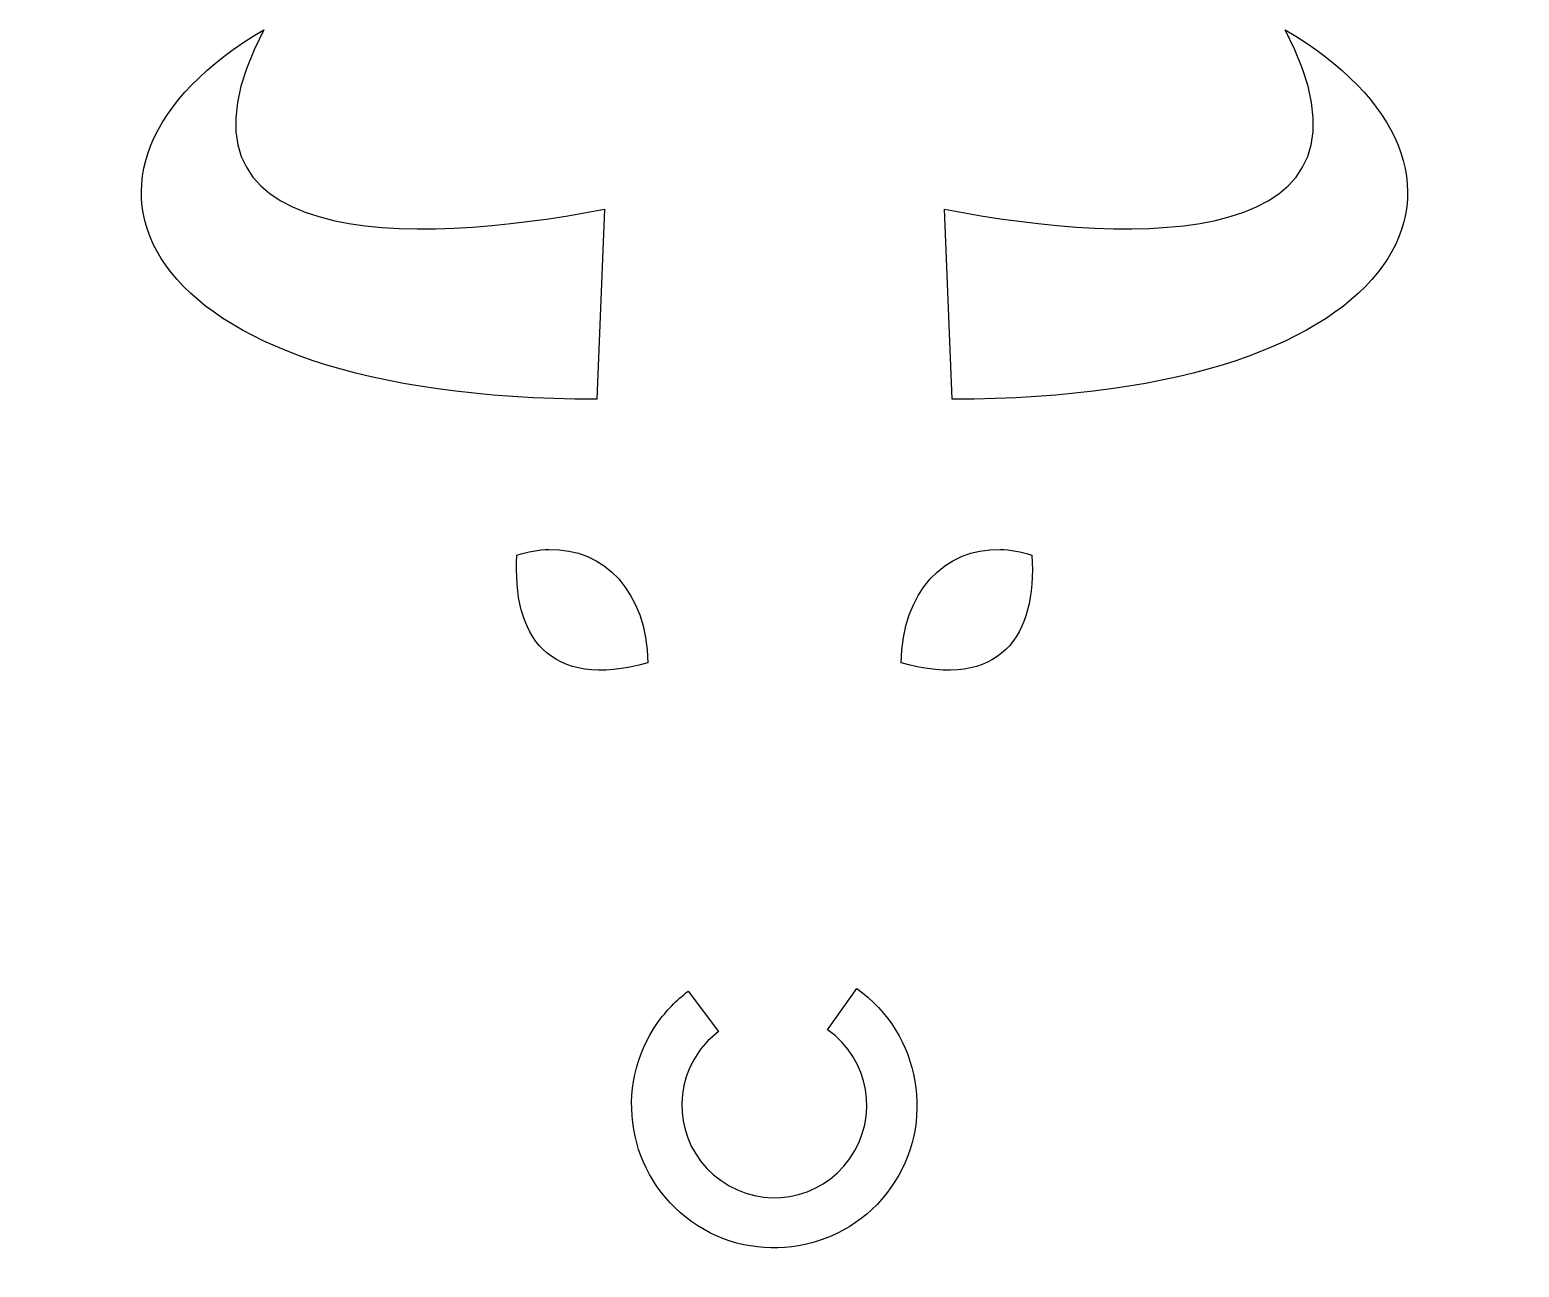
# Model space of a CAD drawing. Header units: centimetres. Extents: x -11.6 to 11.7, y -9.7 to 9.6.
import ezdxf

# ---------------------------------------------------------------- set-up
doc = ezdxf.new("R2010")
doc.units = ezdxf.units.CM
doc.header["$MEASUREMENT"] = 0
doc.layers.add('Layer 1', color=7, linetype='Continuous')

msp = doc.modelspace()

# ---------------------------------------------------------------- linework, layer by layer
at = {"layer": 'Layer 1'}
for points, knots in [([(-7.90245, 9.60662), (-11.56124, 7.46997), (-10.05415, 3.8345), (-2.70103, 3.8345), (-2.70103, 3.8345), (-2.70103, 3.8345), (-2.58148, 6.80452), (-2.58148, 6.80452), (-2.58148, 6.80452), (-5.57836, 6.21417), (-9.71229, 6.14796), (-7.9024, 9.60658), (-7.9024, 9.60658), (-7.9024, 9.60658), (-7.90245, 9.60662), (-7.90245, 9.60662)], [0, 0, 0, 0, 0.2, 0.2, 0.2, 0.2, 0.4, 0.4, 0.4, 0.4, 0.6, 0.6, 0.6, 0.6, 1, 1, 1, 1]), ([(8.05623, 9.60662), (9.86608, 6.14792), (5.73218, 6.21421), (2.73526, 6.80456), (2.73526, 6.80456), (2.73526, 6.80456), (2.85485, 3.8345), (2.85485, 3.8345), (2.85485, 3.8345), (10.20802, 3.8345), (11.71506, 7.46993), (8.05627, 9.60662), (8.05627, 9.60662), (8.05627, 9.60662), (8.05623, 9.60662), (8.05623, 9.60662)], [0, 0, 0, 0, 0.2, 0.2, 0.2, 0.2, 0.4, 0.4, 0.4, 0.4, 0.6, 0.6, 0.6, 0.6, 1, 1, 1, 1]), ([(-3.44909, 1.48566), (-3.60924, 1.48127), (-3.77623, 1.45256), (-3.94735, 1.39766), (-3.94735, 1.39766), (-4.02692, 0.14013), (-3.45694, -0.72373), (-1.90153, -0.284), (-1.90153, -0.284), (-1.92101, 0.82333), (-2.5844, 1.5094), (-3.44909, 1.48566)], [0, 0, 0, 0, 0.25, 0.25, 0.25, 0.25, 0.5, 0.5, 0.5, 0.5, 1, 1, 1, 1]), ([(3.60195, 1.48566), (2.73721, 1.5094), (2.07378, 0.82333), (2.05439, -0.28396), (2.05439, -0.28396), (3.6098, -0.72377), (4.17982, 0.14012), (4.1003, 1.3977), (4.1003, 1.3977), (3.92918, 1.45252), (3.76211, 1.48128), (3.60196, 1.48566), (3.60196, 1.48566), (3.60196, 1.48566), (3.60195, 1.48566), (3.60195, 1.48566)], [0, 0, 0, 0, 0.2, 0.2, 0.2, 0.2, 0.4, 0.4, 0.4, 0.4, 0.6, 0.6, 0.6, 0.6, 1, 1, 1, 1]), ([(1.36186, -5.37507), (1.36186, -5.37507), (0.90674, -6.01881), (0.90674, -6.01881), (0.90674, -6.01881), (1.56182, -6.48173), (1.71594, -7.37645), (1.25294, -8.03149), (1.25294, -8.03149), (0.79006, -8.6866), (-0.10403, -8.84009), (-0.75902, -8.37722), (-0.75902, -8.37722), (-1.4141, -7.9143), (-1.56822, -7.01971), (-1.10522, -6.36463), (-1.10522, -6.36463), (-1.01962, -6.2434), (-0.91618, -6.13608), (-0.7979, -6.04656), (-0.7979, -6.04656), (-0.7979, -6.04656), (-1.27284, -5.41851), (-1.27284, -5.41851), (-1.27284, -5.41851), (-1.45585, -5.55695), (-1.61664, -5.72225), (-1.749, -5.90956), (-1.749, -5.90956), (-2.45763, -6.91248), (-2.21698, -8.31238), (-1.2141, -9.02105), (-1.2141, -9.02105), (-0.21118, -9.72972), (1.18762, -9.48903), (1.89629, -8.48611), (1.89629, -8.48611), (2.60496, -7.48323), (2.36478, -6.08393), (1.36194, -5.37525), (1.36194, -5.37525), (1.36194, -5.37525), (1.36186, -5.37507), (1.36186, -5.37507)], [0, 0, 0, 0, 0.08333333, 0.08333333, 0.08333333, 0.08333333, 0.16666667, 0.16666667, 0.16666667, 0.16666667, 0.25, 0.25, 0.25, 0.25, 0.33333333, 0.33333333, 0.33333333, 0.33333333, 0.41666667, 0.41666667, 0.41666667, 0.41666667, 0.5, 0.5, 0.5, 0.5, 0.58333333, 0.58333333, 0.58333333, 0.58333333, 0.66666667, 0.66666667, 0.66666667, 0.66666667, 0.75, 0.75, 0.75, 0.75, 0.83333333, 0.83333333, 0.83333333, 0.83333333, 1, 1, 1, 1])]:
    msp.add_open_spline(points, degree=3, knots=knots, dxfattribs=at)

doc.saveas('drawing.dxf')
